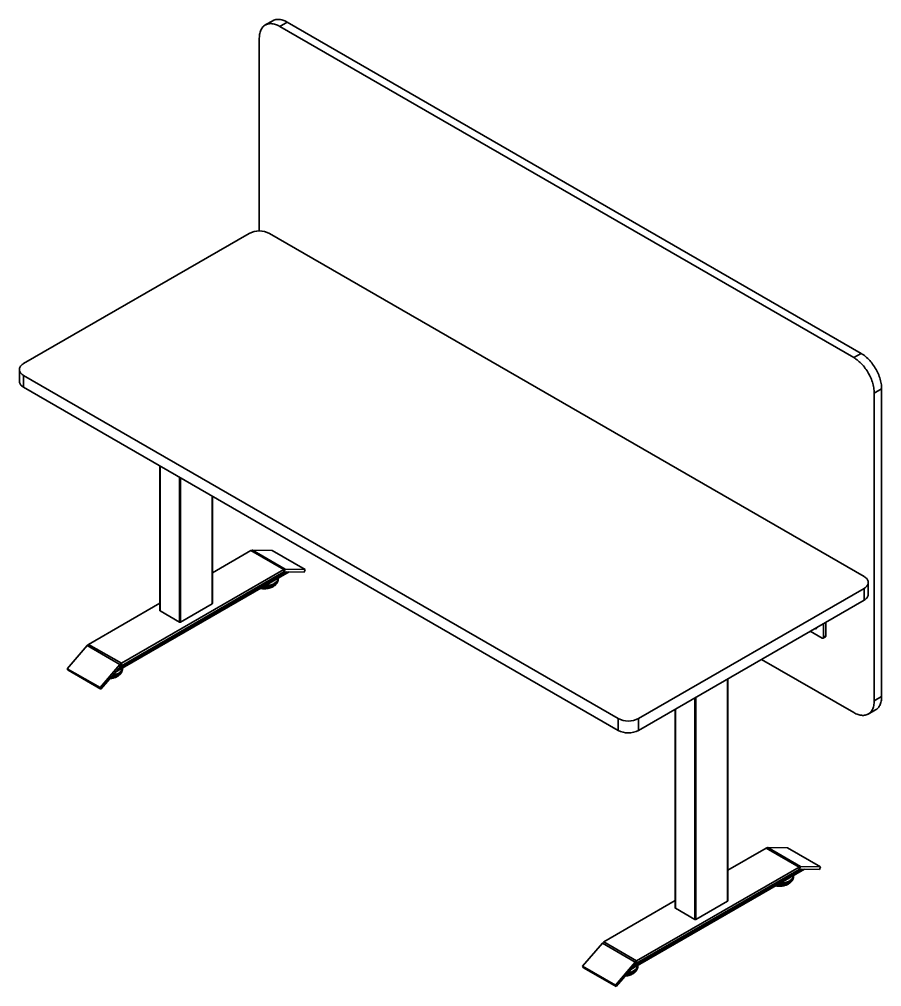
# Model space of a CAD drawing. Header units: millimetres. Extents: x -431 to 3717, y -325 to 2729.
# Drawn here: x 2230 to 3717, y 121 to 1790 of the extents above; entities that cross this region are included whole.
import ezdxf

# ---------------------------------------------------------------- set-up
doc = ezdxf.new("R2010")
doc.units = ezdxf.units.MM

msp = doc.modelspace()

# ---------------------------------------------------------------- linework, layer by layer
at = {"color": 7, "linetype": 'Continuous', "lineweight": 35}
for p, q in [((2666.54, 1787.21), (2653.81, 1779.86)), ((2678.81, 1777.39), (2691.53, 1784.73)), ((3668.75, 1205.9), (2678.81, 1777.39)), ((3681.48, 1213.25), (2691.53, 1784.73)), ((2643.45, 1756.97), (2643.45, 1424.37)), ((2625.77, 1420.15), (2236.86, 1195.64)), ((3686.43, 828.25), (2661.13, 1420.15)), ((3668.75, 1205.9), (3681.48, 1213.25)), ((2229.54, 1185.43), (2229.54, 1165.02)), ((2236.86, 1175.23), (3262.17, 583.33)), ((2236.86, 1175.23), (2236.86, 1154.81)), ((2236.86, 1154.81), (3262.17, 562.92)), ((3704.11, 1144.66), (3716.84, 1152.01)), ((3716.84, 621.26), (3716.84, 1152.01)), ((3704.11, 613.91), (3704.11, 1144.66)), ((2471.89, 1019.13), (2471.89, 769.6)), ((2472.33, 1018.88), (2472.33, 768.98)), ((2505.56, 749.8), (2505.56, 999.69)), ((2507.69, 998.47), (2507.69, 749.8)), ((2562.13, 781.23), (2562.13, 967.04)), ((2562.57, 781.84), (2562.57, 966.78)), ((2562.57, 834.55), (2629.01, 872.9)), ((2685.58, 840.25), (2629.01, 872.9)), ((2688.15, 841.02), (2631.58, 873.67)), ((2631.58, 873.67), (2665.72, 873.3)), ((2722.29, 840.64), (2665.72, 873.3)), ((2396.06, 663.8), (2694.98, 836.36)), ((2400.66, 669.16), (2690.38, 836.41)), ((2405.45, 678.53), (2685.58, 840.25)), ((2405.45, 674.45), (2685.58, 836.17)), ((2685.58, 836.17), (2685.58, 840.25)), ((2688.15, 841.02), (2686.54, 836.45)), ((2686.54, 836.45), (2720.69, 836.08)), ((2688.15, 841.02), (2722.29, 840.64)), ((2722.29, 840.64), (2720.69, 836.08)), ((2676.08, 823.88), (2676.08, 825.45)), ((3693.75, 797.63), (3693.75, 818.05)), ((2651.44, 809.74), (2651.44, 811.23)), ((3297.52, 583.33), (3686.43, 807.84)), ((3686.43, 807.84), (3686.43, 787.43)), ((3297.52, 562.92), (3686.43, 787.43)), ((2348.88, 711.19), (2471.89, 782.2)), ((2472.33, 768.98), (2505.56, 749.8)), ((2507.69, 749.8), (2562.13, 781.23)), ((3604.76, 739.85), (3604.74, 740.27)), ((3616.43, 723.32), (3616.43, 747.02)), ((3620.67, 725.77), (3620.67, 749.47)), ((3614.31, 722.1), (3593.78, 733.94)), ((3615.81, 721.95), (3620.05, 724.4)), ((3616.43, 723.32), (3620.67, 725.77)), ((2312.17, 669.2), (2346.32, 709)), ((2402.88, 676.34), (2346.32, 709)), ((2405.45, 678.53), (2348.88, 711.19)), ((3509.62, 685.36), (3668.75, 593.49)), ((2368.74, 636.54), (2312.17, 669.2)), ((2313.78, 666.49), (2312.17, 669.2)), ((2368.74, 636.54), (2402.88, 676.34)), ((2370.34, 633.83), (2404.49, 673.63)), ((2404.49, 673.63), (2402.88, 676.34)), ((2405.45, 678.53), (2405.45, 674.45)), ((2407.38, 668.76), (2407.38, 670.34)), ((2370.34, 633.83), (2313.78, 666.49)), ((3450.97, 268.12), (3450.97, 651.5)), ((3451.41, 268.73), (3451.41, 651.75)), ((2370.34, 633.83), (2368.74, 636.54)), ((3394.4, 236.69), (3394.4, 618.84)), ((3396.52, 620.06), (3396.52, 236.69)), ((3704.11, 613.91), (3716.84, 621.26)), ((3360.72, 599.4), (3360.72, 256.48)), ((3361.16, 599.65), (3361.16, 255.87)), ((3693.75, 591.02), (3706.48, 598.37)), ((3262.17, 583.33), (3262.17, 562.92)), ((3297.52, 583.33), (3297.52, 562.92)), ((3517.84, 359.79), (3451.41, 321.44)), ((3517.84, 359.79), (3574.41, 327.14)), ((3520.41, 360.56), (3576.98, 327.91)), ((3554.56, 360.19), (3520.41, 360.56)), ((3554.56, 360.19), (3611.13, 327.53)), ((3284.89, 150.69), (3583.81, 323.25)), ((3579.21, 323.3), (3289.49, 156.05)), ((3574.41, 327.14), (3294.29, 165.42)), ((3574.41, 323.05), (3294.29, 161.34)), ((3574.41, 323.05), (3574.41, 327.14)), ((3576.98, 327.91), (3575.38, 323.34)), ((3609.52, 322.97), (3575.38, 323.34)), ((3611.13, 327.53), (3576.98, 327.91)), ((3609.52, 322.97), (3611.13, 327.53)), ((3564.91, 310.77), (3564.91, 312.34)), ((3540.27, 296.63), (3540.27, 298.11)), ((3360.72, 269.09), (3237.72, 198.08)), ((3396.52, 236.69), (3450.97, 268.12)), ((3361.16, 255.87), (3394.4, 236.69)), ((3235.15, 195.88), (3201, 156.09)), ((3235.15, 195.88), (3291.72, 163.23)), ((3237.72, 198.08), (3294.29, 165.42)), ((3201, 156.09), (3257.57, 123.43)), ((3201, 156.09), (3202.61, 153.38)), ((3202.61, 153.38), (3259.18, 120.72)), ((3291.72, 163.23), (3257.57, 123.43)), ((3293.32, 160.52), (3259.18, 120.72)), ((3293.32, 160.52), (3291.72, 163.23)), ((3294.29, 165.42), (3294.29, 161.34)), ((3296.21, 155.65), (3296.21, 157.22)), ((3257.57, 123.43), (3259.18, 120.72))]:
    msp.add_line(p, q, dxfattribs=at)
at = {"color": 7, "linetype": 'Continuous', "lineweight": 35, "flags": 128}
for points in [[(2691.53, 1784.73), (2689.62, 1785.78), (2687.71, 1786.7), (2685.81, 1787.5), (2683.93, 1788.17), (2682.07, 1788.71), (2680.24, 1789.11), (2678.45, 1789.39), (2676.69, 1789.53), (2674.97, 1789.54), (2673.31, 1789.41), (2671.69, 1789.15), (2670.14, 1788.76), (2668.64, 1788.24), (2667.22, 1787.58), (2666.54, 1787.21)], [(2678.81, 1777.39), (2676.89, 1778.43), (2674.98, 1779.35), (2673.09, 1780.15), (2671.2, 1780.82), (2669.35, 1781.36), (2667.52, 1781.77), (2665.72, 1782.04), (2663.96, 1782.18), (2662.24, 1782.19), (2660.58, 1782.06), (2658.96, 1781.8), (2657.41, 1781.41), (2655.92, 1780.89), (2654.49, 1780.24), (2653.14, 1779.45), (2651.86, 1778.55), (2650.66, 1777.51), (2649.54, 1776.36), (2648.51, 1775.1), (2647.57, 1773.72), (2646.72, 1772.23), (2645.96, 1770.63), (2645.3, 1768.94), (2644.74, 1767.15), (2644.28, 1765.27), (2643.92, 1763.31), (2643.66, 1761.26), (2643.5, 1759.15), (2643.45, 1756.97)], [(3704.11, 1144.66), (3704.06, 1146.9), (3703.9, 1149.2), (3703.64, 1151.54), (3703.28, 1153.92), (3702.82, 1156.33), (3702.26, 1158.77), (3701.6, 1161.22), (3700.84, 1163.69), (3699.99, 1166.16), (3699.05, 1168.63), (3698.02, 1171.09), (3696.9, 1173.53), (3695.7, 1175.95), (3694.42, 1178.33), (3693.07, 1180.68), (3691.64, 1182.98), (3690.15, 1185.22), (3688.6, 1187.41), (3686.98, 1189.53), (3685.32, 1191.58), (3683.6, 1193.56), (3681.84, 1195.45), (3680.04, 1197.25), (3678.21, 1198.95), (3676.36, 1200.56), (3674.47, 1202.06), (3672.58, 1203.45), (3670.67, 1204.74), (3668.75, 1205.9)], [(3716.84, 1152.01), (3716.79, 1154.25), (3716.63, 1156.54), (3716.37, 1158.88), (3716.01, 1161.26), (3715.55, 1163.68), (3714.99, 1166.12), (3714.33, 1168.57), (3713.57, 1171.04), (3712.72, 1173.51), (3711.78, 1175.98), (3710.75, 1178.44), (3709.63, 1180.88), (3708.43, 1183.3), (3707.15, 1185.68), (3705.8, 1188.03), (3704.37, 1190.32), (3702.88, 1192.57), (3701.32, 1194.76), (3699.71, 1196.88), (3698.04, 1198.93), (3696.33, 1200.9), (3694.57, 1202.79), (3692.77, 1204.59), (3690.94, 1206.3), (3689.08, 1207.91), (3687.2, 1209.41), (3685.31, 1210.8), (3683.4, 1212.08), (3681.48, 1213.25)], [(2236.86, 1195.64), (2235.53, 1194.8), (2234.32, 1193.91), (2233.23, 1192.97), (2232.27, 1191.98), (2231.44, 1190.95), (2230.76, 1189.89), (2230.23, 1188.8), (2229.85, 1187.69), (2229.62, 1186.56), (2229.54, 1185.43), (2229.62, 1184.3), (2229.85, 1183.17), (2230.23, 1182.06), (2230.76, 1180.97), (2231.44, 1179.91), (2232.27, 1178.88), (2233.23, 1177.89), (2234.32, 1176.95), (2235.53, 1176.06), (2236.86, 1175.23)], [(2229.54, 1165.02), (2229.62, 1163.88), (2229.85, 1162.76), (2230.23, 1161.65), (2230.76, 1160.56), (2231.44, 1159.49), (2232.27, 1158.46), (2233.23, 1157.48), (2234.32, 1156.53), (2235.53, 1155.64), (2236.86, 1154.81)], [(2651.44, 809.74), (2653.31, 809.77), (2655.18, 809.89), (2657.02, 810.09), (2658.83, 810.37), (2660.6, 810.73), (2662.32, 811.17), (2663.98, 811.68), (2665.56, 812.27), (2667.06, 812.92), (2668.47, 813.63), (2669.77, 814.41), (2670.98, 815.24), (2672.07, 816.12), (2673.04, 817.05), (2673.88, 818.02), (2674.59, 819.02), (2675.17, 820.05), (2675.61, 821.11), (2675.9, 822.18), (2676.06, 823.26), (2676.08, 823.88)], [(2676.03, 825.43), (2675.9, 824.63), (2675.61, 823.56), (2675.17, 822.5), (2674.59, 821.47), (2673.88, 820.47), (2673.04, 819.5), (2672.07, 818.57), (2670.98, 817.69), (2669.77, 816.86), (2668.47, 816.08), (2667.06, 815.37), (2665.56, 814.72), (2663.98, 814.13), (2662.32, 813.62), (2660.6, 813.18), (2658.83, 812.82), (2657.02, 812.54), (2655.18, 812.34), (2653.31, 812.22), (2653.15, 812.22)], [(3686.43, 807.84), (3687.76, 808.67), (3688.98, 809.56), (3690.07, 810.51), (3691.03, 811.49), (3691.85, 812.52), (3692.53, 813.59), (3693.06, 814.68), (3693.45, 815.79), (3693.68, 816.91), (3693.75, 818.05), (3693.68, 819.18), (3693.45, 820.3), (3693.06, 821.42), (3692.53, 822.51), (3691.85, 823.57), (3691.03, 824.6), (3690.07, 825.59), (3688.98, 826.53), (3687.76, 827.42), (3686.43, 828.25)], [(2649, 809.82), (2649.56, 809.79), (2651.44, 809.74)], [(3686.43, 787.43), (3687.76, 788.26), (3688.98, 789.15), (3690.07, 790.09), (3691.03, 791.08), (3691.85, 792.11), (3692.53, 793.17), (3693.06, 794.26), (3693.45, 795.38), (3693.68, 796.5), (3693.75, 797.63)], [(3601.94, 738.65), (3602.16, 738.5), (3602.66, 738.24), (3603.15, 738.11), (3603.6, 738.1), (3603.99, 738.23), (3604.32, 738.48), (3604.56, 738.84), (3604.71, 739.31), (3604.76, 739.85)], [(2388.51, 655), (2390.13, 655.26), (2391.9, 655.62), (2393.62, 656.05), (2395.28, 656.56), (2396.86, 657.15), (2398.36, 657.8), (2399.76, 658.52), (2401.07, 659.29), (2402.28, 660.12), (2403.37, 661.01), (2404.33, 661.93), (2405.18, 662.9), (2405.89, 663.9), (2406.47, 664.94), (2406.9, 665.99), (2407.2, 667.06), (2407.36, 668.14), (2407.38, 668.76)], [(2407.33, 670.31), (2407.2, 669.51), (2406.9, 668.44), (2406.47, 667.39), (2405.89, 666.35), (2405.18, 665.35), (2404.33, 664.38), (2403.37, 663.46), (2402.28, 662.57), (2401.07, 661.74), (2399.76, 660.97), (2398.36, 660.25), (2396.86, 659.6), (2395.28, 659.01), (2393.62, 658.5), (2391.9, 658.07), (2390.96, 657.86)], [(3706.48, 598.37), (3707.15, 598.77), (3708.43, 599.68), (3709.63, 600.71), (3710.75, 601.86), (3711.78, 603.13), (3712.72, 604.51), (3713.57, 606), (3714.33, 607.6), (3714.99, 609.29), (3715.55, 611.08), (3716.01, 612.96), (3716.37, 614.92), (3716.63, 616.96), (3716.79, 619.08), (3716.84, 621.26)], [(3668.75, 593.49), (3670.67, 592.45), (3672.58, 591.53), (3674.47, 590.73), (3676.36, 590.06), (3678.21, 589.52), (3680.04, 589.11), (3681.84, 588.84), (3683.6, 588.7), (3685.32, 588.69), (3686.98, 588.82), (3688.6, 589.08), (3690.15, 589.47), (3691.64, 589.99), (3693.07, 590.65), (3694.42, 591.43), (3695.7, 592.33), (3696.9, 593.37), (3698.02, 594.52), (3699.05, 595.78), (3699.99, 597.17), (3700.84, 598.66), (3701.6, 600.25), (3702.26, 601.94), (3702.82, 603.73), (3703.28, 605.61), (3703.64, 607.58), (3703.9, 609.62), (3704.06, 611.73), (3704.11, 613.91)], [(3540.27, 296.63), (3542.14, 296.66), (3544.01, 296.78), (3545.86, 296.98), (3547.67, 297.26), (3549.44, 297.62), (3551.15, 298.06), (3552.81, 298.57), (3554.39, 299.15), (3555.89, 299.8), (3557.3, 300.52), (3558.61, 301.3), (3559.81, 302.13), (3560.9, 303.01), (3561.87, 303.94), (3562.71, 304.91), (3563.42, 305.91), (3564, 306.94), (3564.44, 307.99), (3564.74, 309.06), (3564.89, 310.14), (3564.91, 310.77)], [(3564.86, 312.31), (3564.74, 311.51), (3564.44, 310.44), (3564, 309.39), (3563.42, 308.36), (3562.71, 307.36), (3561.87, 306.39), (3560.9, 305.46), (3559.81, 304.58), (3558.61, 303.75), (3557.3, 302.97), (3555.89, 302.25), (3554.39, 301.6), (3552.81, 301.02), (3551.15, 300.51), (3549.44, 300.07), (3547.67, 299.71), (3545.86, 299.43), (3544.01, 299.23), (3542.14, 299.11), (3541.99, 299.11)], [(3537.83, 296.71), (3538.39, 296.67), (3540.27, 296.63)], [(3277.34, 141.89), (3278.97, 142.14), (3280.74, 142.5), (3282.45, 142.94), (3284.11, 143.45), (3285.69, 144.04), (3287.19, 144.69), (3288.6, 145.4), (3289.91, 146.18), (3291.11, 147.01), (3292.2, 147.89), (3293.17, 148.82), (3294.01, 149.79), (3294.72, 150.79), (3295.3, 151.82), (3295.74, 152.88), (3296.04, 153.95), (3296.19, 155.03), (3296.21, 155.65)], [(3296.16, 157.2), (3296.04, 156.4), (3295.74, 155.33), (3295.3, 154.27), (3294.72, 153.24), (3294.01, 152.24), (3293.17, 151.27), (3292.2, 150.34), (3291.11, 149.46), (3289.91, 148.63), (3288.6, 147.85), (3287.19, 147.14), (3285.69, 146.49), (3284.11, 145.9), (3282.45, 145.39), (3280.74, 144.95), (3279.8, 144.75)]]:
    msp.add_lwpolyline(points, dxfattribs=at)
at = {"color": 7, "linetype": 'Continuous', "lineweight": 35}
for centre, radius, start, end in [((2643.45, 1386.03), 38.43, 62.60967, 117.39033), ((2631.72, 868.55), 5.13, 91.55289, 121.85763), ((2688.29, 835.89), 5.13, 91.55289, 121.85763), ((2686.59, 834.53), 1.92, 91.55289, 121.85763), ((2656.59, 837.59), 20.32, 295.20504, 304.78958), ((2746.3, 809.04), 94.87, 179.57558, 181.1074), ((2472.64, 769.67), 0.754, 185.6948, 245.62534), ((2561.82, 781.92), 0.754, 294.37466, 354.3052), ((2506.62, 751.85), 2.31, 242.60967, 297.39033), ((3615.14, 723.11), 1.31, 230.79671, 9.21404), ((3619.24, 725.59), 1.44, 304.05635, 7.25583), ((2354.1, 702.48), 10.15, 120.93706, 140.08814), ((2410.67, 669.83), 10.15, 120.93706, 140.08814), ((2407.41, 671.19), 3.81, 120.93706, 140.08814), ((2387.89, 682.47), 20.32, 295.20504, 304.78958), ((3279.85, 617.45), 38.43, 242.60967, 297.39033), ((3279.85, 597.03), 38.43, 242.60967, 297.39033), ((3520.55, 355.44), 5.13, 91.55289, 121.85763), ((3577.12, 322.78), 5.13, 91.55289, 121.85763), ((3575.43, 321.42), 1.92, 91.55289, 121.85763), ((3545.42, 324.47), 20.32, 295.20504, 304.78958), ((3635.14, 295.92), 94.87, 179.57558, 181.1074), ((3450.65, 268.8), 0.754, 294.37466, 354.3052), ((3361.47, 256.56), 0.754, 185.6948, 245.62534), ((3395.46, 238.73), 2.31, 242.60967, 297.39033), ((3242.94, 189.37), 10.15, 120.93706, 140.08814), ((3276.72, 169.36), 20.32, 295.20504, 304.78958), ((3299.5, 156.71), 10.15, 120.93706, 140.08814), ((3296.24, 158.07), 3.81, 120.93706, 140.08814)]:
    msp.add_arc(centre, radius, start, end, dxfattribs=at)
for points, knots in [([(2651.45, 807.2), (2651.77, 807.2), (2652.68, 807.21), (2654.17, 807.28), (2655.92, 807.44), (2657.65, 807.68), (2659.35, 808), (2661.02, 808.41), (2662.65, 808.9), (2664.23, 809.47), (2665.76, 810.12), (2667.21, 810.86), (2668.6, 811.68), (2669.89, 812.58), (2671.09, 813.56), (2672.17, 814.6), (2673.13, 815.71), (2673.96, 816.87), (2674.66, 818.06), (2675.22, 819.29), (2675.64, 820.54), (2675.92, 821.79), (2676.07, 822.91), (2676.07, 823.6), (2676.07, 823.87)], [0, 0, 0, 0, 0.0259502, 0.0737621, 0.1216339, 0.1696023, 0.2177123, 0.2660065, 0.3145226, 0.3632883, 0.412314, 0.4615807, 0.5110252, 0.5604784, 0.6097112, 0.6584546, 0.7064323, 0.7534214, 0.7992989, 0.8440557, 0.8877796, 0.9306253, 0.9727859, 1, 1, 1, 1]), ([(2645.37, 807.72), (2645.46, 807.71), (2646.11, 807.58), (2647.36, 807.43), (2649.11, 807.27), (2650.48, 807.21), (2651.26, 807.2), (2651.45, 807.2)], [0, 0, 0, 0, 0.0448811, 0.3323984, 0.6193367, 0.905924, 1, 1, 1, 1]), ([(2386.13, 652.23), (2386.49, 652.26), (2387.44, 652.34), (2388.95, 652.57), (2390.65, 652.89), (2392.32, 653.29), (2393.95, 653.78), (2395.53, 654.35), (2397.05, 655.01), (2398.51, 655.74), (2399.9, 656.56), (2401.19, 657.46), (2402.39, 658.44), (2403.47, 659.48), (2404.43, 660.59), (2405.26, 661.75), (2405.96, 662.95), (2406.52, 664.17), (2406.94, 665.42), (2407.22, 666.67), (2407.37, 667.79), (2407.37, 668.48), (2407.37, 668.75)], [0, 0, 0, 0, 0.0325525, 0.0853858, 0.138375, 0.191567, 0.2450034, 0.2987148, 0.3527125, 0.4069758, 0.4614348, 0.5159034, 0.5701293, 0.623816, 0.6766595, 0.7284141, 0.7789443, 0.8282402, 0.8763986, 0.9235895, 0.9700259, 1, 1, 1, 1]), ([(3540.28, 294.09), (3540.6, 294.09), (3541.51, 294.1), (3543, 294.17), (3544.75, 294.33), (3546.48, 294.57), (3548.18, 294.89), (3549.86, 295.3), (3551.48, 295.79), (3553.06, 296.36), (3554.59, 297.01), (3556.05, 297.75), (3557.43, 298.57), (3558.72, 299.47), (3559.92, 300.44), (3561, 301.49), (3561.97, 302.6), (3562.8, 303.75), (3563.49, 304.95), (3564.05, 306.18), (3564.47, 307.42), (3564.75, 308.68), (3564.9, 309.79), (3564.9, 310.49), (3564.9, 310.76)], [0, 0, 0, 0, 0.0259502, 0.0737621, 0.1216339, 0.1696023, 0.2177124, 0.2660066, 0.3145226, 0.3632883, 0.412314, 0.4615808, 0.5110253, 0.5604785, 0.6097113, 0.6584547, 0.7064324, 0.7534215, 0.7992989, 0.8440558, 0.8877797, 0.9306254, 0.972786, 1, 1, 1, 1]), ([(3534.2, 294.61), (3534.29, 294.6), (3534.95, 294.47), (3536.2, 294.32), (3537.94, 294.16), (3539.31, 294.1), (3540.09, 294.09), (3540.28, 294.09)], [0, 0, 0, 0, 0.0448811, 0.3323984, 0.6193367, 0.905924, 1, 1, 1, 1]), ([(3274.97, 139.12), (3275.33, 139.15), (3276.27, 139.23), (3277.78, 139.45), (3279.48, 139.77), (3281.15, 140.18), (3282.78, 140.67), (3284.36, 141.24), (3285.89, 141.89), (3287.35, 142.63), (3288.73, 143.45), (3290.02, 144.35), (3291.22, 145.33), (3292.3, 146.37), (3293.26, 147.48), (3294.1, 148.64), (3294.79, 149.83), (3295.35, 151.06), (3295.77, 152.31), (3296.05, 153.56), (3296.2, 154.68), (3296.2, 155.37), (3296.2, 155.64)], [0, 0, 0, 0, 0.0325525, 0.0853858, 0.138375, 0.191567, 0.2450034, 0.2987149, 0.3527126, 0.4069758, 0.4614349, 0.5159034, 0.5701293, 0.6238161, 0.6766596, 0.7284142, 0.7789444, 0.8282403, 0.8763987, 0.9235896, 0.970026, 1, 1, 1, 1])]:
    msp.add_open_spline(points, degree=3, knots=knots, dxfattribs=at)

doc.saveas('drawing.dxf')
